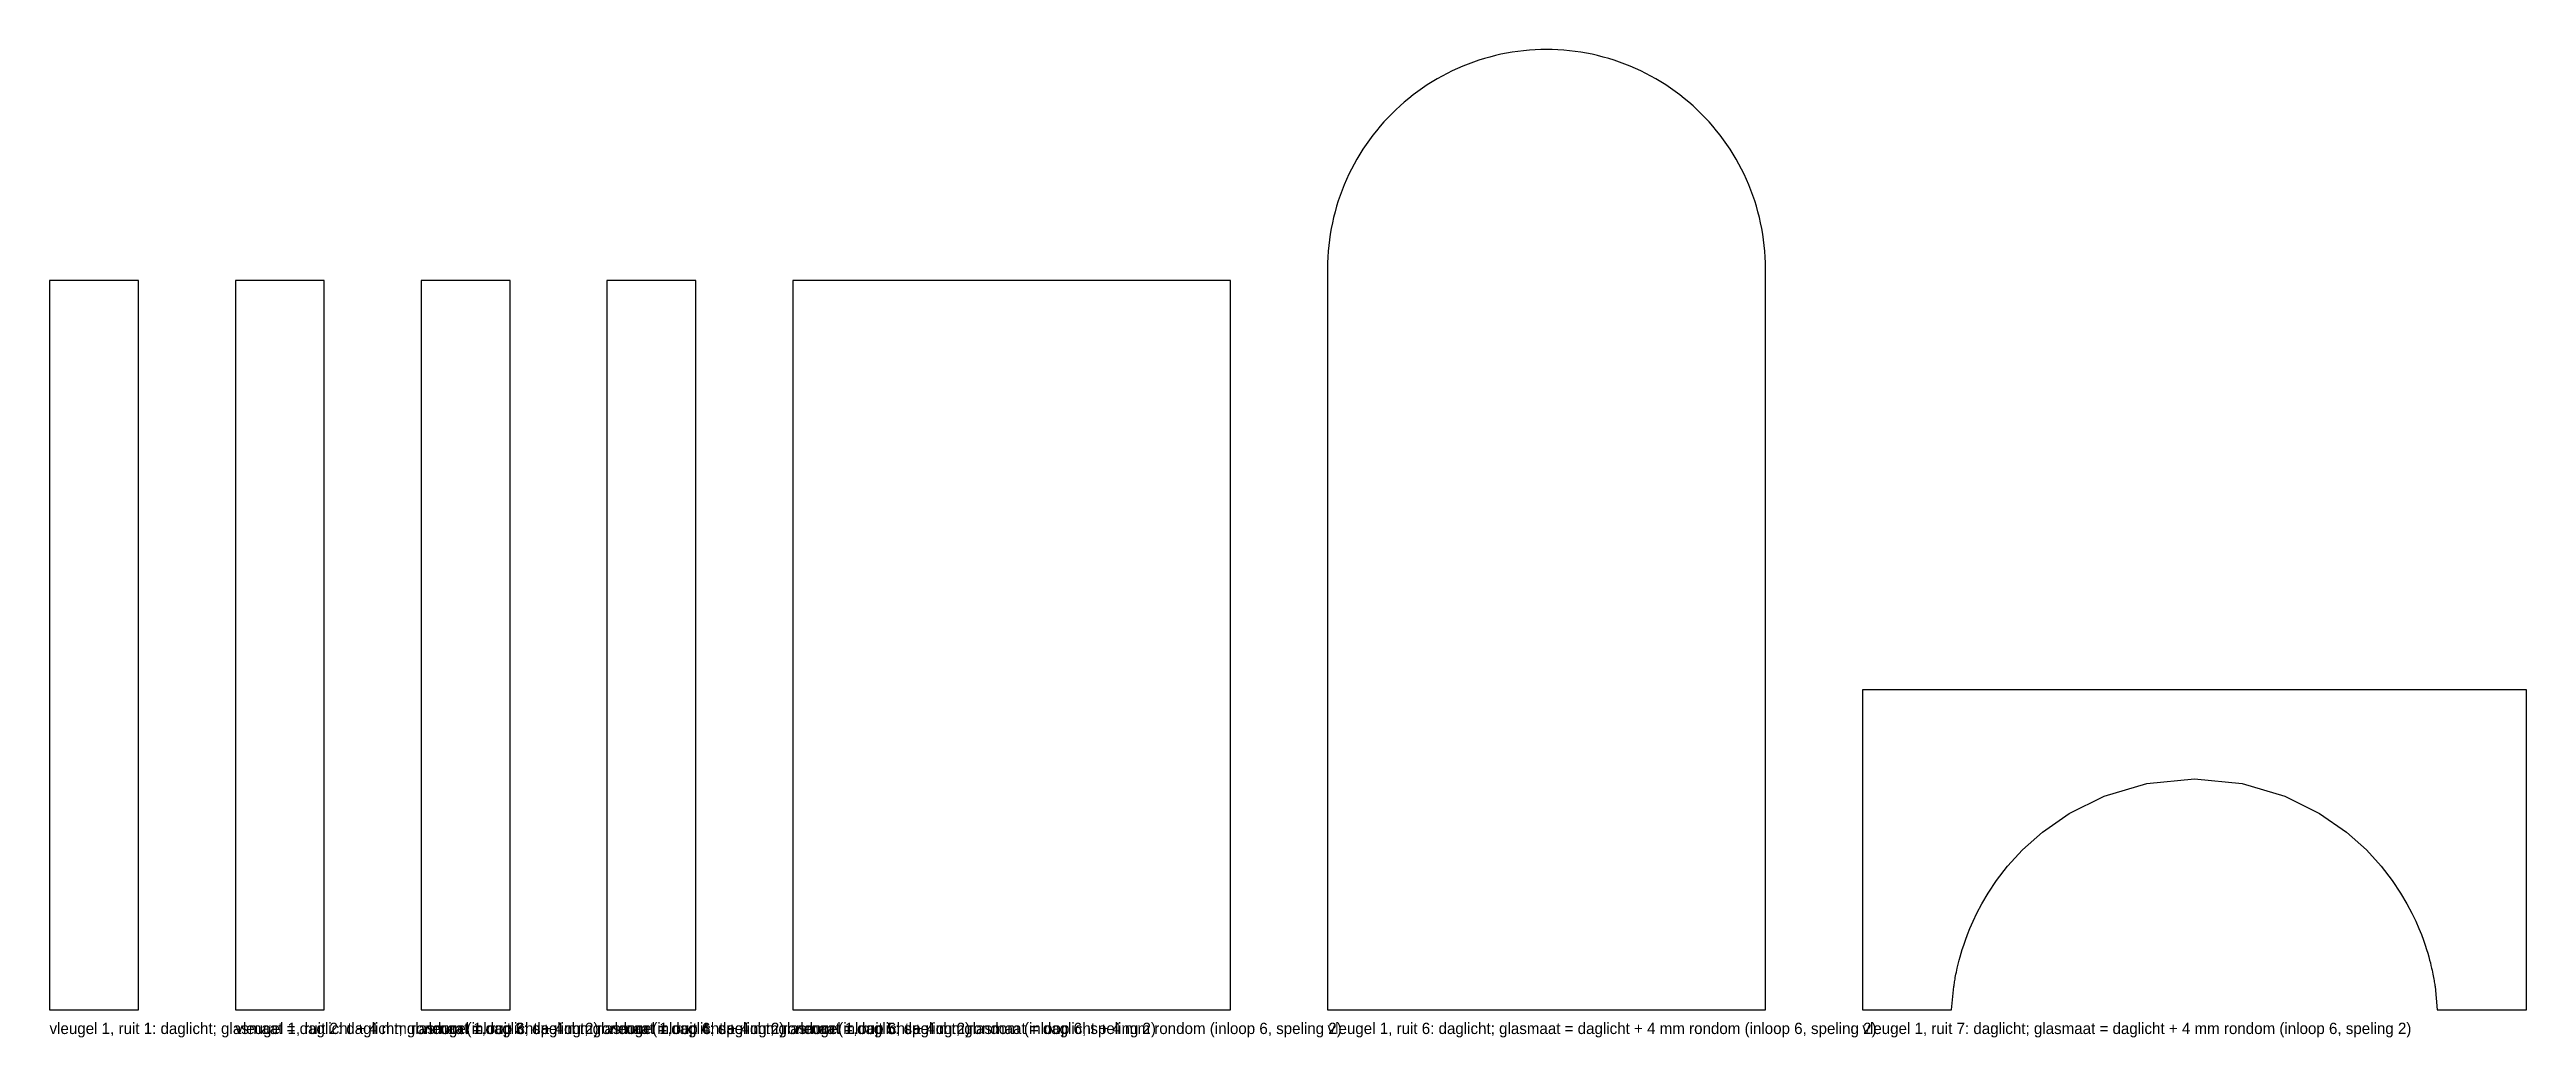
# Model space of a CAD drawing. Header units: millimetres. Extents: x 0 to 3066, y -34 to 1188.
import ezdxf

# ---------------------------------------------------------------- set-up
doc = ezdxf.new("R2010")
doc.units = ezdxf.units.MM

msp = doc.modelspace()

# ---------------------------------------------------------------- linework, layer by layer
at = {"layer": 'DAGLICHT'}
for p, q in [((1749.2928, 1167.8714), (1742.7744, 1165.0708)), ((1755.8823, 1170.5003), (1749.2928, 1167.8714)), ((1762.5383, 1172.9558), (1755.8823, 1170.5003)), ((1769.2564, 1175.2363), (1762.5383, 1172.9558)), ((1776.0318, 1177.3401), (1769.2564, 1175.2363)), ((1782.86, 1179.2659), (1776.0318, 1177.3401)), ((1789.7363, 1181.0122), (1782.86, 1179.2659)), ((1796.6559, 1182.578), (1789.7363, 1181.0122)), ((1803.6142, 1183.9621), (1796.6559, 1182.578)), ((1810.6063, 1185.1635), (1803.6142, 1183.9621)), ((1817.6274, 1186.1816), (1810.6063, 1185.1635)), ((1824.6728, 1187.0154), (1817.6274, 1186.1816)), ((1831.7376, 1187.6646), (1824.6728, 1187.0154)), ((1838.817, 1188.1286), (1831.7376, 1187.6646)), ((1845.906, 1188.4071), (1838.817, 1188.1286)), ((1853, 1188.5), (1845.906, 1188.4071)), ((1860.094, 1188.4071), (1853, 1188.5)), ((1867.183, 1188.1286), (1860.094, 1188.4071)), ((1874.2624, 1187.6646), (1867.183, 1188.1286)), ((1881.3272, 1187.0154), (1874.2624, 1187.6646)), ((1888.3726, 1186.1816), (1881.3272, 1187.0154)), ((1895.3937, 1185.1635), (1888.3726, 1186.1816)), ((1902.3858, 1183.9621), (1895.3937, 1185.1635)), ((1909.3441, 1182.578), (1902.3858, 1183.9621)), ((1916.2637, 1181.0122), (1909.3441, 1182.578)), ((1923.14, 1179.2659), (1916.2637, 1181.0122)), ((1929.9682, 1177.3401), (1923.14, 1179.2659)), ((1936.7436, 1175.2363), (1929.9682, 1177.3401)), ((1943.4617, 1172.9558), (1936.7436, 1175.2363)), ((1950.1177, 1170.5003), (1943.4617, 1172.9558)), ((1956.7072, 1167.8714), (1950.1177, 1170.5003)), ((1963.2256, 1165.0708), (1956.7072, 1167.8714)), ((1693.7102, 1136.7436), (1688.0257, 1132.4988)), ((1699.5039, 1140.8382), (1693.7102, 1136.7436)), ((1705.4028, 1144.7797), (1699.5039, 1140.8382)), ((1711.4029, 1148.5655), (1705.4028, 1144.7797)), ((1717.5, 1152.1929), (1711.4029, 1148.5655)), ((1723.69, 1155.6594), (1717.5, 1152.1929)), ((1729.9686, 1158.9628), (1723.69, 1155.6594)), ((1736.3315, 1162.1006), (1729.9686, 1158.9628)), ((1742.7744, 1165.0708), (1736.3315, 1162.1006)), ((1969.6685, 1162.1006), (1963.2256, 1165.0708)), ((1976.0314, 1158.9628), (1969.6685, 1162.1006)), ((1982.31, 1155.6594), (1976.0314, 1158.9628)), ((1988.5, 1152.1929), (1982.31, 1155.6594)), ((1994.5971, 1148.5655), (1988.5, 1152.1929)), ((2000.5972, 1144.7797), (1994.5971, 1148.5655)), ((2006.4961, 1140.8382), (2000.5972, 1144.7797)), ((2012.2898, 1136.7436), (2006.4961, 1140.8382)), ((2017.9743, 1132.4988), (2012.2898, 1136.7436)), ((1656.4235, 1104.0441), (1651.6078, 1098.8344)), ((1661.3741, 1109.1259), (1656.4235, 1104.0441)), ((1666.4559, 1114.0765), (1661.3741, 1109.1259)), ((1671.6656, 1118.8922), (1666.4559, 1114.0765)), ((1676.9996, 1123.57), (1671.6656, 1118.8922)), ((1682.4542, 1128.1066), (1676.9996, 1123.57)), ((1688.0257, 1132.4988), (1682.4542, 1128.1066)), ((2023.5458, 1128.1066), (2017.9743, 1132.4988)), ((2029.0004, 1123.57), (2023.5458, 1128.1066)), ((2034.3344, 1118.8922), (2029.0004, 1123.57)), ((2039.5441, 1114.0765), (2034.3344, 1118.8922)), ((2044.6259, 1109.1259), (2039.5441, 1114.0765)), ((2049.5765, 1104.0441), (2044.6259, 1109.1259)), ((2054.3922, 1098.8344), (2049.5765, 1104.0441)), ((1633.7564, 1076.7898), (1629.6618, 1070.9961)), ((1638.0012, 1082.4743), (1633.7564, 1076.7898)), ((1642.3934, 1088.0458), (1638.0012, 1082.4743)), ((1646.93, 1093.5004), (1642.3934, 1088.0458)), ((1651.6078, 1098.8344), (1646.93, 1093.5004)), ((2059.07, 1093.5004), (2054.3922, 1098.8344)), ((2063.6066, 1088.0458), (2059.07, 1093.5004)), ((2067.9988, 1082.4743), (2063.6066, 1088.0458)), ((2072.2436, 1076.7898), (2067.9988, 1082.4743)), ((2076.3382, 1070.9961), (2072.2436, 1076.7898)), ((1614.8406, 1046.81), (1611.5372, 1040.5314)), ((1618.3071, 1053), (1614.8406, 1046.81)), ((1621.9345, 1059.0971), (1618.3071, 1053)), ((1625.7203, 1065.0972), (1621.9345, 1059.0971)), ((1629.6618, 1070.9961), (1625.7203, 1065.0972)), ((2080.2797, 1065.0972), (2076.3382, 1070.9961)), ((2084.0655, 1059.0971), (2080.2797, 1065.0972)), ((2087.6929, 1053), (2084.0655, 1059.0971)), ((2091.1594, 1046.81), (2087.6929, 1053)), ((2094.4628, 1040.5314), (2091.1594, 1046.81)), ((1599.9997, 1014.6177), (1597.5442, 1007.9617)), ((1602.6286, 1021.2072), (1599.9997, 1014.6177)), ((1605.4292, 1027.7256), (1602.6286, 1021.2072)), ((1608.3994, 1034.1685), (1605.4292, 1027.7256)), ((1611.5372, 1040.5314), (1608.3994, 1034.1685)), ((2097.6006, 1034.1685), (2094.4628, 1040.5314)), ((2100.5708, 1027.7256), (2097.6006, 1034.1685)), ((2103.3714, 1021.2072), (2100.5708, 1027.7256)), ((2106.0003, 1014.6177), (2103.3714, 1021.2072)), ((2108.4558, 1007.9617), (2106.0003, 1014.6177)), ((1591.2341, 987.64), (1589.4878, 980.7637)), ((1593.1599, 994.4682), (1591.2341, 987.64)), ((1595.2637, 1001.2436), (1593.1599, 994.4682)), ((1597.5442, 1007.9617), (1595.2637, 1001.2436)), ((2110.7363, 1001.2436), (2108.4558, 1007.9617)), ((2112.8401, 994.4682), (2110.7363, 1001.2436)), ((2114.7659, 987.64), (2112.8401, 994.4682)), ((2116.5122, 980.7637), (2114.7659, 987.64)), ((1584.3184, 952.8726), (1583.4846, 945.8272)), ((1585.3365, 959.8937), (1584.3184, 952.8726)), ((1586.5379, 966.8858), (1585.3365, 959.8937)), ((1587.922, 973.8441), (1586.5379, 966.8858)), ((1589.4878, 980.7637), (1587.922, 973.8441)), ((2118.078, 973.8441), (2116.5122, 980.7637)), ((2119.4621, 966.8858), (2118.078, 973.8441)), ((2120.6635, 959.8937), (2119.4621, 966.8858)), ((2121.6816, 952.8726), (2120.6635, 959.8937)), ((2122.5154, 945.8272), (2121.6816, 952.8726)), ((1582.0929, 924.594), (1582, 917.5)), ((1582.3714, 931.683), (1582.0929, 924.594)), ((1582.8354, 938.7624), (1582.3714, 931.683)), ((1583.4846, 945.8272), (1582.8354, 938.7624)), ((2123.1646, 938.7624), (2122.5154, 945.8272)), ((2123.6286, 931.683), (2123.1646, 938.7624)), ((2123.9071, 924.594), (2123.6286, 931.683)), ((2124, 917.5), (2123.9071, 924.594)), ((110, 902.5), (0, 902.5)), ((0, 902.5), (0, 0)), ((110, 0), (110, 902.5)), ((340, 902.5), (230, 902.5)), ((230, 902.5), (230, 0)), ((340, 0), (340, 902.5)), ((570, 902.5), (460, 902.5)), ((460, 902.5), (460, 0)), ((570, 0), (570, 902.5)), ((800, 902.5), (690, 902.5)), ((690, 902.5), (690, 0)), ((800, 0), (800, 902.5)), ((1462, 902.5), (920, 902.5)), ((920, 902.5), (920, 0)), ((1462, 0), (1462, 902.5)), ((1582, 917.5), (1582, 0)), ((2124, 0), (2124, 917.5)), ((2124, 917.5), (2124, 917.5)), ((3066, 396), (2244, 396)), ((2244, 396), (2244, 0)), ((3066, 0), (3066, 396)), ((2543.2114, 264.4715), (2595.969, 280.1548)), ((2595.969, 280.1548), (2655, 286)), ((2655, 286), (2714.031, 280.1548)), ((2714.031, 280.1548), (2766.7886, 264.4715)), ((2500.1368, 243.1054), (2543.2114, 264.4715)), ((2766.7886, 264.4715), (2809.8632, 243.1054)), ((2442.1609, 197.8391), (2466.9668, 220.0415)), ((2466.9668, 220.0415), (2500.1368, 243.1054)), ((2809.8632, 243.1054), (2843.0332, 220.0415)), ((2843.0332, 220.0415), (2867.8391, 197.8391)), ((2423.7654, 177.6955), (2442.1609, 197.8391)), ((2867.8391, 197.8391), (2886.2346, 177.6955)), ((2399.7525, 144.5297), (2410.0662, 159.9527)), ((2410.0662, 159.9527), (2423.7654, 177.6955)), ((2886.2346, 177.6955), (2899.9338, 159.9527)), ((2899.9338, 159.9527), (2910.2475, 144.5297)), ((2385.7774, 119.6113), (2391.8787, 131.1785)), ((2391.8787, 131.1785), (2399.7525, 144.5297)), ((2910.2475, 144.5297), (2918.1213, 131.1785)), ((2918.1213, 131.1785), (2924.2226, 119.6113)), ((2371.5357, 86.2373), (2374.063, 93.0527)), ((2374.063, 93.0527), (2377.1538, 100.7692)), ((2377.1538, 100.7692), (2380.9797, 109.5547)), ((2380.9797, 109.5547), (2385.7774, 119.6113)), ((2924.2226, 119.6113), (2929.0203, 109.5547)), ((2929.0203, 109.5547), (2932.8462, 100.7692)), ((2932.8462, 100.7692), (2935.937, 93.0527)), ((2935.937, 93.0527), (2938.4643, 86.2373)), ((2362.9871, 58.0032), (2363.9106, 61.6025)), ((2363.9106, 61.6025), (2364.9811, 65.5608)), ((2364.9811, 65.5608), (2366.231, 69.9321)), ((2366.231, 69.9321), (2367.7015, 74.7808)), ((2367.7015, 74.7808), (2369.4463, 80.1846)), ((2369.4463, 80.1846), (2371.5357, 86.2373)), ((2938.4643, 86.2373), (2940.5537, 80.1846)), ((2940.5537, 80.1846), (2942.2985, 74.7808)), ((2942.2985, 74.7808), (2943.769, 69.9321)), ((2943.769, 69.9321), (2945.0189, 65.5608)), ((2945.0189, 65.5608), (2946.0894, 61.6025)), ((2946.0894, 61.6025), (2947.0129, 58.0032)), ((2357.3966, 30.0914), (2357.6084, 31.4674)), ((2357.6084, 31.4674), (2357.8404, 32.929)), ((2357.8404, 32.929), (2358.0954, 34.4841)), ((2358.0954, 34.4841), (2358.3765, 36.142)), ((2358.3765, 36.142), (2358.6873, 37.913)), ((2358.6873, 37.913), (2359.0321, 39.8089)), ((2359.0321, 39.8089), (2359.4161, 41.8431)), ((2359.4161, 41.8431), (2359.8452, 44.031)), ((2359.8452, 44.031), (2360.3269, 46.3902)), ((2360.3269, 46.3902), (2360.8699, 48.9413)), ((2360.8699, 48.9413), (2361.485, 51.708)), ((2361.485, 51.708), (2362.1853, 54.7178)), ((2362.1853, 54.7178), (2362.9871, 58.0032)), ((2947.0129, 58.0032), (2947.8147, 54.7178)), ((2947.8147, 54.7178), (2948.515, 51.708)), ((2948.515, 51.708), (2949.1301, 48.9413)), ((2949.1301, 48.9413), (2949.6731, 46.3902)), ((2949.6731, 46.3902), (2950.1548, 44.031)), ((2950.1548, 44.031), (2950.5839, 41.8431)), ((2950.5839, 41.8431), (2950.9679, 39.8089)), ((2950.9679, 39.8089), (2951.3127, 37.913)), ((2951.3127, 37.913), (2951.6235, 36.142)), ((2951.6235, 36.142), (2951.9046, 34.4841)), ((2951.9046, 34.4841), (2952.1596, 32.929)), ((2952.1596, 32.929), (2952.3916, 31.4674)), ((2952.3916, 31.4674), (2952.6034, 30.0914)), ((0, 0), (110, 0)), ((230, 0), (340, 0)), ((460, 0), (570, 0)), ((690, 0), (800, 0)), ((920, 0), (1462, 0)), ((1582, 0), (2124, 0)), ((2244, 0), (2352, 0)), ((2352, 0), (2354.3755, 0.0312)), ((2354.3755, 0.0312), (2357.2029, 28.7937)), ((2357.2029, 28.7937), (2357.3966, 30.0914)), ((2952.6034, 30.0914), (2952.7971, 28.7937)), ((2952.7971, 28.7937), (2955.6245, 0.0312)), ((2955.6245, 0.0312), (2958, 0)), ((2958, 0), (3066, 0))]:
    msp.add_line(p, q, dxfattribs=at)

# ---------------------------------------------------------------- texts
at = {"layer": 'TEKST'}
for s, p in [('vleugel 1, ruit 1: daglicht; glasmaat = daglicht + 4 mm rondom (inloop 6, speling 2)', (0, -30)), ('vleugel 1, ruit 2: daglicht; glasmaat = daglicht + 4 mm rondom (inloop 6, speling 2)', (230, -30)), ('vleugel 1, ruit 3: daglicht; glasmaat = daglicht + 4 mm rondom (inloop 6, speling 2)', (460, -30)), ('vleugel 1, ruit 4: daglicht; glasmaat = daglicht + 4 mm rondom (inloop 6, speling 2)', (690, -30)), ('vleugel 1, ruit 5: daglicht; glasmaat = daglicht + 4 mm rondom (inloop 6, speling 2)', (920, -30)), ('vleugel 1, ruit 6: daglicht; glasmaat = daglicht + 4 mm rondom (inloop 6, speling 2)', (1582, -30)), ('vleugel 1, ruit 7: daglicht; glasmaat = daglicht + 4 mm rondom (inloop 6, speling 2)', (2244, -30))]:
    msp.add_text(s, height=14, dxfattribs=at).set_placement(p)

doc.saveas('drawing.dxf')
